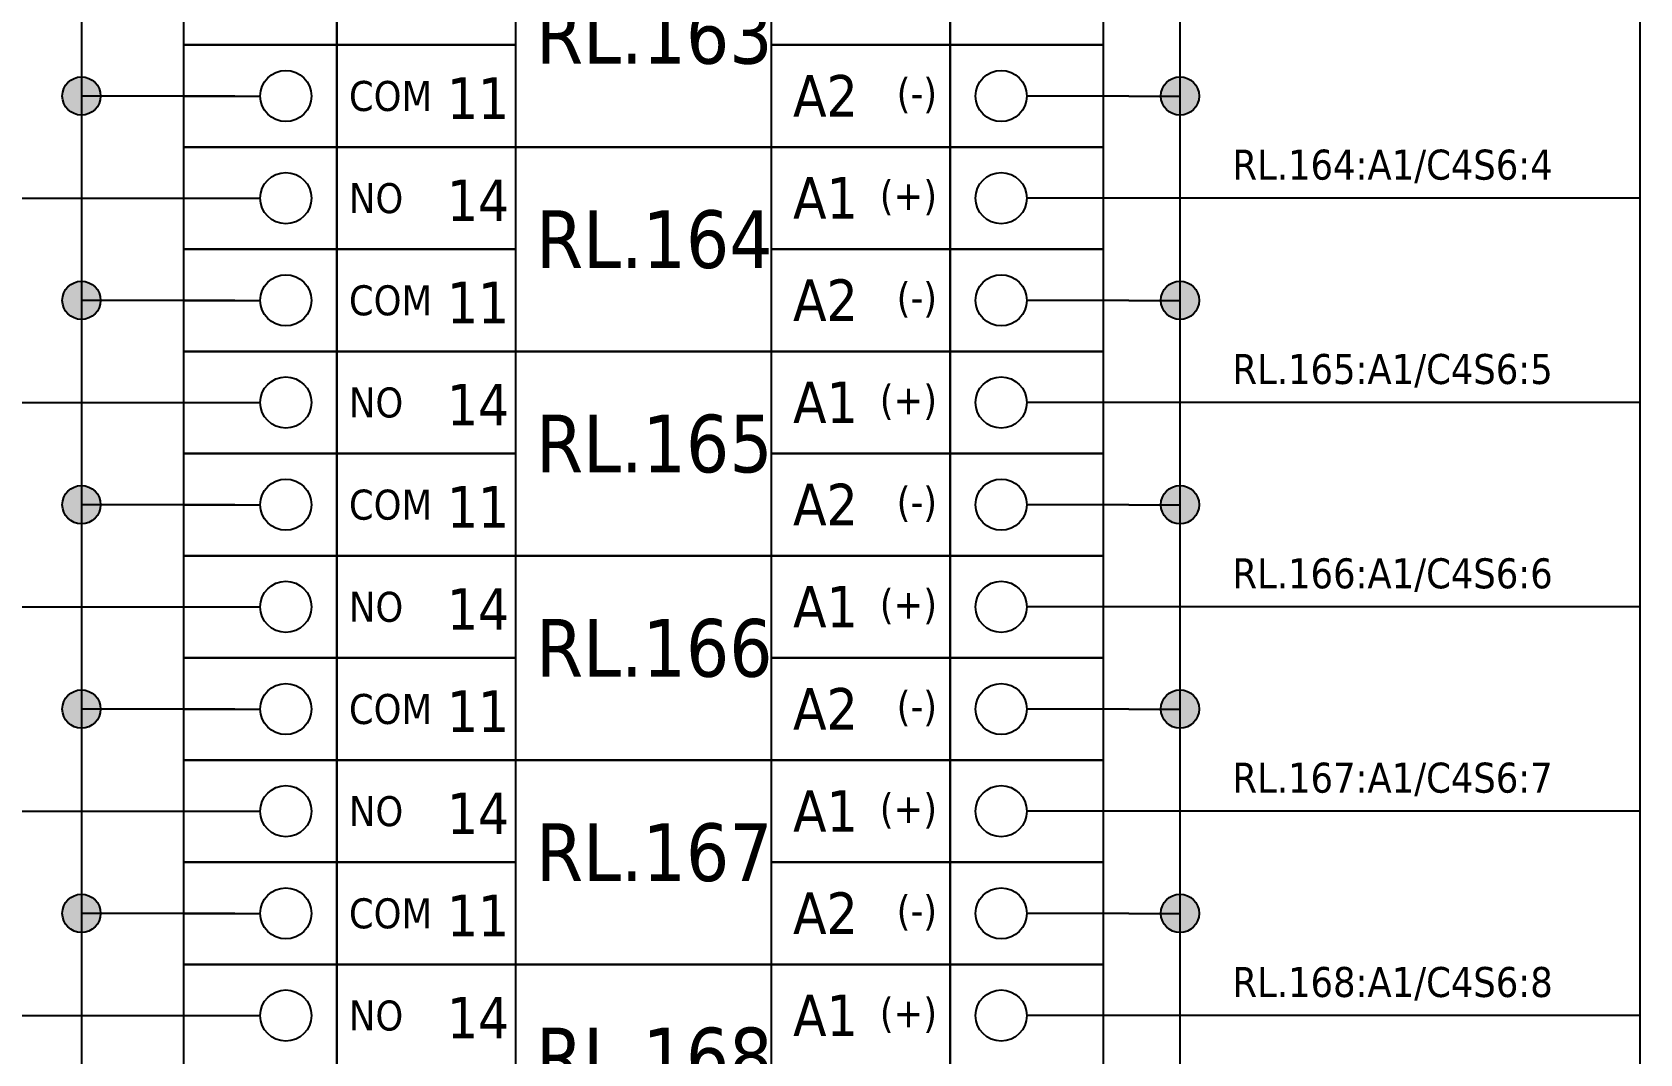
# Model space of a CAD drawing. Header units: millimetres. Extents: x 0 to 1792788, y -13 to 262234.
# Drawn here: x 236.1 to 299, y 219.5 to 259.5 of the extents above; entities that cross this region are included whole.
import ezdxf
from ezdxf.enums import TextEntityAlignment as Align

# ---------------------------------------------------------------- set-up
doc = ezdxf.new("R2010")
doc.units = ezdxf.units.MM
doc.linetypes.add('EPL_DASHDOT', pattern=[1, 0.8, -0.1, 0, -0.1])
for name, color, linetype, lineweight in [('EPLAN300', 5, 'Continuous', 25), ('EPLAN302', 5, 'Continuous', 25), ('EPLAN305', 5, 'Continuous', 25), ('EPLAN307', 134, 'EPL_DASHDOT', 25), ('EPLAN311', 7, 'Continuous', 25), ('EPLAN317', 7, 'Continuous', 25), ('EPLAN400', 5, 'Continuous', 35), ('EPLAN405', 7, 'Continuous', 25), ('EPLAN420', 7, 'Continuous', 35), ('EPLAN421', 5, 'Continuous', 35), ('EPLAN440', 73, 'Continuous', 35), ('EPLAN500', 7, 'Continuous', 35), ('EPLAN501', 7, 'Continuous', 35), ('EPLAN502', 7, 'Continuous', 35), ('EPLAN503', 7, 'Continuous', 35), ('EPLAN504', 7, 'Continuous', 35)]:
    doc.layers.add(name, color=color, linetype=linetype, lineweight=lineweight)
doc.styles.add('Tahoma', font='')
doc.styles.get('Tahoma').set_extended_font_data('Tahoma')

# ---------------------------------------------------------------- blocks, each defined once
blk = doc.blocks.new('EPLSYM_LibrarySPECIAL_Symbol17_Variant3_Placement1')
at = {"layer": 'EPLAN302', "lineweight": 25, "ltscale": 4}
blk.add_line((4, 0), (1, 0), dxfattribs=at)
blk.add_circle((0, 0), 1, dxfattribs=at)
at = {"layer": 'EPLAN420', "color": 7, "style": 'Tahoma'}
blk.add_attdef('17_20036', text='', height=1.6254, dxfattribs=at).set_placement((-1.5, -0.16254), align=Align.MIDDLE_RIGHT)
at = {"layer": 'EPLAN421', "color": 5, "style": 'Tahoma'}
blk.add_attdef('17_20039', text='', height=1.1739, dxfattribs=at).set_placement((3, 1), align=Align.BOTTOM_RIGHT)
blk = doc.blocks.new('EPLSYM_LibrarySPECIAL_Symbol17_Variant1_Placement1')
at = {"layer": 'EPLAN302', "lineweight": 25, "ltscale": 4}
blk.add_line((-4, 0), (-1, 0), dxfattribs=at)
blk.add_circle((0, 0), 1, dxfattribs=at)
at = {"layer": 'EPLAN420', "color": 7, "style": 'Tahoma'}
blk.add_attdef('17_20036', text='', height=1.6254, dxfattribs=at).set_placement((1.5, -0.16254), align=Align.MIDDLE_LEFT)
at = {"layer": 'EPLAN421', "color": 5, "style": 'Tahoma'}
blk.add_attdef('17_20039', text='', height=1.1739, dxfattribs=at).set_placement((-3, 1), align=Align.BOTTOM_LEFT)
blk = doc.blocks.new('EPLSYM_LibrarySPECIAL_Symbol2_Variant0_Placement1_2')
at = {"layer": 'EPLAN307', "lineweight": 25, "ltscale": 4}
blk.add_lwpolyline([(0, -8), (36, -8), (36, 0), (0, 0)], close=True, dxfattribs=at)
at = {"layer": 'EPLAN400', "color": 5, "style": 'Tahoma'}
blk.add_attdef('88_20010', text='', height=2.2575, dxfattribs=at).set_placement((-1.5, -0.9515), align=Align.TOP_CENTER)
at = {"layer": 'EPLAN500', "color": 7, "style": 'Tahoma'}
blk.add_attdef('88_20027', text='', height=1.6254, dxfattribs=at).set_placement((-1.5, -4.57508), align=Align.TOP_RIGHT)
at = {"layer": 'EPLAN501', "color": 7, "style": 'Tahoma'}
blk.add_attdef('88_20011', text='', height=1.6254, dxfattribs=at).set_placement((-1.5, -9.97508), align=Align.TOP_RIGHT)
at = {"layer": 'EPLAN502', "color": 7, "style": 'Tahoma'}
blk.add_attdef('88_20025', text='', height=1.6254, dxfattribs=at).set_placement((-1.5, -12.67508), align=Align.TOP_RIGHT)
at = {"layer": 'EPLAN503', "color": 7, "style": 'Tahoma'}
blk.add_attdef('88_20024', text='', height=1.6254, dxfattribs=at).set_placement((-1.5, -15.37508), align=Align.TOP_RIGHT)
at = {"layer": 'EPLAN504', "color": 7, "style": 'Tahoma'}
blk.add_attdef('88_20901[1]', text='', height=1.6254, dxfattribs=at).set_placement((-1.5, -7.27508), align=Align.TOP_RIGHT)
blk = doc.blocks.new('EPLSYM_LibrarySPECIAL_Symbol0_Variant0_Placement1_2')
at = {"layer": 'EPLAN305', "lineweight": 25, "ltscale": 4}
blk.add_lwpolyline([(0, -8), (36, -8), (36, 0), (0, 0)], close=True, dxfattribs=at)
at = {"layer": 'EPLAN400', "color": 5, "style": 'Tahoma'}
blk.add_attdef('17_20010', text='', height=2.2575, dxfattribs=at).set_placement((-1.5, -0.9515), align=Align.TOP_CENTER)
at = {"layer": 'EPLAN440', "color": 73, "style": 'Tahoma'}
blk.add_attdef('17_20300', text='', height=1.6254, dxfattribs=at).set_placement((-1.5, -4.57508), align=Align.TOP_RIGHT)
at = {"layer": 'EPLAN500', "color": 7, "style": 'Tahoma'}
blk.add_attdef('17_20027', text='', height=1.6254, dxfattribs=at).set_placement((-1.5, -7.27508), align=Align.TOP_RIGHT)
at = {"layer": 'EPLAN501', "color": 7, "style": 'Tahoma'}
blk.add_attdef('17_20011', text='', height=1.6254, dxfattribs=at).set_placement((-1.5, -12.67508), align=Align.TOP_RIGHT)
at = {"layer": 'EPLAN502', "color": 7, "style": 'Tahoma'}
blk.add_attdef('17_20025', text='', height=1.6254, dxfattribs=at).set_placement((-1.5, -15.37508), align=Align.TOP_RIGHT)
at = {"layer": 'EPLAN503', "color": 7, "style": 'Tahoma'}
blk.add_attdef('17_20024', text='', height=1.6254, dxfattribs=at).set_placement((-1.5, -18.07508), align=Align.TOP_RIGHT)
at = {"layer": 'EPLAN504', "color": 7, "style": 'Tahoma'}
blk.add_attdef('17_20901[1]', text='', height=1.6254, dxfattribs=at).set_placement((-1.5, -9.97508), align=Align.TOP_RIGHT)
blk = doc.blocks.new('EPLSYM_LibrarySPECIAL_Symbol2_Variant0_Placement1_3')
at = {"layer": 'EPLAN307', "lineweight": 25, "ltscale": 4}
blk.add_lwpolyline([(0, -8), (36, -8), (36, 0), (0, 0)], close=True, dxfattribs=at)
at = {"layer": 'EPLAN400', "color": 5, "style": 'Tahoma'}
blk.add_attdef('88_20010', text='', height=2.2575, dxfattribs=at).set_placement((-1.5, -0.9515), align=Align.TOP_CENTER)
at = {"layer": 'EPLAN500', "color": 7, "style": 'Tahoma'}
blk.add_attdef('88_20027', text='', height=1.6254, dxfattribs=at).set_placement((-1.5, -4.57508), align=Align.TOP_RIGHT)
at = {"layer": 'EPLAN501', "color": 7, "style": 'Tahoma'}
blk.add_attdef('88_20011', text='', height=1.6254, dxfattribs=at).set_placement((-1.5, -9.97508), align=Align.TOP_RIGHT)
at = {"layer": 'EPLAN502', "color": 7, "style": 'Tahoma'}
blk.add_attdef('88_20025', text='', height=1.6254, dxfattribs=at).set_placement((-1.5, -12.67508), align=Align.TOP_RIGHT)
at = {"layer": 'EPLAN503', "color": 7, "style": 'Tahoma'}
blk.add_attdef('88_20024', text='', height=1.6254, dxfattribs=at).set_placement((-1.5, -15.37508), align=Align.TOP_RIGHT)
at = {"layer": 'EPLAN504', "color": 7, "style": 'Tahoma'}
blk.add_attdef('88_20901[1]', text='', height=1.6254, dxfattribs=at).set_placement((-1.5, -7.27508), align=Align.TOP_RIGHT)
blk = doc.blocks.new('EPLSYM_LibrarySPECIAL_Symbol0_Variant0_Placement1_3')
at = {"layer": 'EPLAN305', "lineweight": 25, "ltscale": 4}
blk.add_lwpolyline([(0, -8), (36, -8), (36, 0), (0, 0)], close=True, dxfattribs=at)
at = {"layer": 'EPLAN400', "color": 5, "style": 'Tahoma'}
blk.add_attdef('17_20010', text='', height=2.2575, dxfattribs=at).set_placement((-1.5, -0.9515), align=Align.TOP_CENTER)
at = {"layer": 'EPLAN440', "color": 73, "style": 'Tahoma'}
blk.add_attdef('17_20300', text='', height=1.6254, dxfattribs=at).set_placement((-1.5, -4.57508), align=Align.TOP_RIGHT)
at = {"layer": 'EPLAN500', "color": 7, "style": 'Tahoma'}
blk.add_attdef('17_20027', text='', height=1.6254, dxfattribs=at).set_placement((-1.5, -7.27508), align=Align.TOP_RIGHT)
at = {"layer": 'EPLAN501', "color": 7, "style": 'Tahoma'}
blk.add_attdef('17_20011', text='', height=1.6254, dxfattribs=at).set_placement((-1.5, -12.67508), align=Align.TOP_RIGHT)
at = {"layer": 'EPLAN502', "color": 7, "style": 'Tahoma'}
blk.add_attdef('17_20025', text='', height=1.6254, dxfattribs=at).set_placement((-1.5, -15.37508), align=Align.TOP_RIGHT)
at = {"layer": 'EPLAN503', "color": 7, "style": 'Tahoma'}
blk.add_attdef('17_20024', text='', height=1.6254, dxfattribs=at).set_placement((-1.5, -18.07508), align=Align.TOP_RIGHT)
at = {"layer": 'EPLAN504', "color": 7, "style": 'Tahoma'}
blk.add_attdef('17_20901[1]', text='', height=1.6254, dxfattribs=at).set_placement((-1.5, -9.97508), align=Align.TOP_RIGHT)
blk = doc.blocks.new('EPLSYM_LibrarySPECIAL_Symbol2_Variant0_Placement1_4')
at = {"layer": 'EPLAN307', "lineweight": 25, "ltscale": 4}
blk.add_lwpolyline([(0, -8), (36, -8), (36, 0), (0, 0)], close=True, dxfattribs=at)
at = {"layer": 'EPLAN400', "color": 5, "style": 'Tahoma'}
blk.add_attdef('88_20010', text='', height=2.2575, dxfattribs=at).set_placement((-1.5, -0.9515), align=Align.TOP_CENTER)
at = {"layer": 'EPLAN500', "color": 7, "style": 'Tahoma'}
blk.add_attdef('88_20027', text='', height=1.6254, dxfattribs=at).set_placement((-1.5, -4.57508), align=Align.TOP_RIGHT)
at = {"layer": 'EPLAN501', "color": 7, "style": 'Tahoma'}
blk.add_attdef('88_20011', text='', height=1.6254, dxfattribs=at).set_placement((-1.5, -9.97508), align=Align.TOP_RIGHT)
at = {"layer": 'EPLAN502', "color": 7, "style": 'Tahoma'}
blk.add_attdef('88_20025', text='', height=1.6254, dxfattribs=at).set_placement((-1.5, -12.67508), align=Align.TOP_RIGHT)
at = {"layer": 'EPLAN503', "color": 7, "style": 'Tahoma'}
blk.add_attdef('88_20024', text='', height=1.6254, dxfattribs=at).set_placement((-1.5, -15.37508), align=Align.TOP_RIGHT)
at = {"layer": 'EPLAN504', "color": 7, "style": 'Tahoma'}
blk.add_attdef('88_20901[1]', text='', height=1.6254, dxfattribs=at).set_placement((-1.5, -7.27508), align=Align.TOP_RIGHT)
blk = doc.blocks.new('EPLSYM_LibrarySPECIAL_Symbol0_Variant0_Placement1_4')
at = {"layer": 'EPLAN305', "lineweight": 25, "ltscale": 4}
blk.add_lwpolyline([(0, -8), (36, -8), (36, 0), (0, 0)], close=True, dxfattribs=at)
at = {"layer": 'EPLAN400', "color": 5, "style": 'Tahoma'}
blk.add_attdef('17_20010', text='', height=2.2575, dxfattribs=at).set_placement((-1.5, -0.9515), align=Align.TOP_CENTER)
at = {"layer": 'EPLAN440', "color": 73, "style": 'Tahoma'}
blk.add_attdef('17_20300', text='', height=1.6254, dxfattribs=at).set_placement((-1.5, -4.57508), align=Align.TOP_RIGHT)
at = {"layer": 'EPLAN500', "color": 7, "style": 'Tahoma'}
blk.add_attdef('17_20027', text='', height=1.6254, dxfattribs=at).set_placement((-1.5, -7.27508), align=Align.TOP_RIGHT)
at = {"layer": 'EPLAN501', "color": 7, "style": 'Tahoma'}
blk.add_attdef('17_20011', text='', height=1.6254, dxfattribs=at).set_placement((-1.5, -12.67508), align=Align.TOP_RIGHT)
at = {"layer": 'EPLAN502', "color": 7, "style": 'Tahoma'}
blk.add_attdef('17_20025', text='', height=1.6254, dxfattribs=at).set_placement((-1.5, -15.37508), align=Align.TOP_RIGHT)
at = {"layer": 'EPLAN503', "color": 7, "style": 'Tahoma'}
blk.add_attdef('17_20024', text='', height=1.6254, dxfattribs=at).set_placement((-1.5, -18.07508), align=Align.TOP_RIGHT)
at = {"layer": 'EPLAN504', "color": 7, "style": 'Tahoma'}
blk.add_attdef('17_20901[1]', text='', height=1.6254, dxfattribs=at).set_placement((-1.5, -9.97508), align=Align.TOP_RIGHT)
blk = doc.blocks.new('EPLSYM_LibrarySPECIAL_Symbol2_Variant0_Placement1_5')
at = {"layer": 'EPLAN307', "lineweight": 25, "ltscale": 4}
blk.add_lwpolyline([(0, -8), (36, -8), (36, 0), (0, 0)], close=True, dxfattribs=at)
at = {"layer": 'EPLAN400', "color": 5, "style": 'Tahoma'}
blk.add_attdef('88_20010', text='', height=2.2575, dxfattribs=at).set_placement((-1.5, -0.9515), align=Align.TOP_CENTER)
at = {"layer": 'EPLAN500', "color": 7, "style": 'Tahoma'}
blk.add_attdef('88_20027', text='', height=1.6254, dxfattribs=at).set_placement((-1.5, -4.57508), align=Align.TOP_RIGHT)
at = {"layer": 'EPLAN501', "color": 7, "style": 'Tahoma'}
blk.add_attdef('88_20011', text='', height=1.6254, dxfattribs=at).set_placement((-1.5, -9.97508), align=Align.TOP_RIGHT)
at = {"layer": 'EPLAN502', "color": 7, "style": 'Tahoma'}
blk.add_attdef('88_20025', text='', height=1.6254, dxfattribs=at).set_placement((-1.5, -12.67508), align=Align.TOP_RIGHT)
at = {"layer": 'EPLAN503', "color": 7, "style": 'Tahoma'}
blk.add_attdef('88_20024', text='', height=1.6254, dxfattribs=at).set_placement((-1.5, -15.37508), align=Align.TOP_RIGHT)
at = {"layer": 'EPLAN504', "color": 7, "style": 'Tahoma'}
blk.add_attdef('88_20901[1]', text='', height=1.6254, dxfattribs=at).set_placement((-1.5, -7.27508), align=Align.TOP_RIGHT)
blk = doc.blocks.new('EPLSYM_LibrarySPECIAL_Symbol0_Variant0_Placement1_5')
at = {"layer": 'EPLAN305', "lineweight": 25, "ltscale": 4}
blk.add_lwpolyline([(0, -8), (36, -8), (36, 0), (0, 0)], close=True, dxfattribs=at)
at = {"layer": 'EPLAN400', "color": 5, "style": 'Tahoma'}
blk.add_attdef('17_20010', text='', height=2.2575, dxfattribs=at).set_placement((-1.5, -0.9515), align=Align.TOP_CENTER)
at = {"layer": 'EPLAN440', "color": 73, "style": 'Tahoma'}
blk.add_attdef('17_20300', text='', height=1.6254, dxfattribs=at).set_placement((-1.5, -4.57508), align=Align.TOP_RIGHT)
at = {"layer": 'EPLAN500', "color": 7, "style": 'Tahoma'}
blk.add_attdef('17_20027', text='', height=1.6254, dxfattribs=at).set_placement((-1.5, -7.27508), align=Align.TOP_RIGHT)
at = {"layer": 'EPLAN501', "color": 7, "style": 'Tahoma'}
blk.add_attdef('17_20011', text='', height=1.6254, dxfattribs=at).set_placement((-1.5, -12.67508), align=Align.TOP_RIGHT)
at = {"layer": 'EPLAN502', "color": 7, "style": 'Tahoma'}
blk.add_attdef('17_20025', text='', height=1.6254, dxfattribs=at).set_placement((-1.5, -15.37508), align=Align.TOP_RIGHT)
at = {"layer": 'EPLAN503', "color": 7, "style": 'Tahoma'}
blk.add_attdef('17_20024', text='', height=1.6254, dxfattribs=at).set_placement((-1.5, -18.07508), align=Align.TOP_RIGHT)
at = {"layer": 'EPLAN504', "color": 7, "style": 'Tahoma'}
blk.add_attdef('17_20901[1]', text='', height=1.6254, dxfattribs=at).set_placement((-1.5, -9.97508), align=Align.TOP_RIGHT)
blk = doc.blocks.new('EPLSYM_LibrarySPECIAL_Symbol2_Variant0_Placement1_6')
at = {"layer": 'EPLAN307', "lineweight": 25, "ltscale": 4}
blk.add_lwpolyline([(0, -8), (36, -8), (36, 0), (0, 0)], close=True, dxfattribs=at)
at = {"layer": 'EPLAN400', "color": 5, "style": 'Tahoma'}
blk.add_attdef('88_20010', text='', height=2.2575, dxfattribs=at).set_placement((-1.5, -0.9515), align=Align.TOP_CENTER)
at = {"layer": 'EPLAN500', "color": 7, "style": 'Tahoma'}
blk.add_attdef('88_20027', text='', height=1.6254, dxfattribs=at).set_placement((-1.5, -4.57508), align=Align.TOP_RIGHT)
at = {"layer": 'EPLAN501', "color": 7, "style": 'Tahoma'}
blk.add_attdef('88_20011', text='', height=1.6254, dxfattribs=at).set_placement((-1.5, -9.97508), align=Align.TOP_RIGHT)
at = {"layer": 'EPLAN502', "color": 7, "style": 'Tahoma'}
blk.add_attdef('88_20025', text='', height=1.6254, dxfattribs=at).set_placement((-1.5, -12.67508), align=Align.TOP_RIGHT)
at = {"layer": 'EPLAN503', "color": 7, "style": 'Tahoma'}
blk.add_attdef('88_20024', text='', height=1.6254, dxfattribs=at).set_placement((-1.5, -15.37508), align=Align.TOP_RIGHT)
at = {"layer": 'EPLAN504', "color": 7, "style": 'Tahoma'}
blk.add_attdef('88_20901[1]', text='', height=1.6254, dxfattribs=at).set_placement((-1.5, -7.27508), align=Align.TOP_RIGHT)
blk = doc.blocks.new('EPLSYM_LibrarySPECIAL_Symbol0_Variant0_Placement1_6')
at = {"layer": 'EPLAN305', "lineweight": 25, "ltscale": 4}
blk.add_lwpolyline([(0, -8), (36, -8), (36, 0), (0, 0)], close=True, dxfattribs=at)
at = {"layer": 'EPLAN400', "color": 5, "style": 'Tahoma'}
blk.add_attdef('17_20010', text='', height=2.2575, dxfattribs=at).set_placement((-1.5, -0.9515), align=Align.TOP_CENTER)
at = {"layer": 'EPLAN440', "color": 73, "style": 'Tahoma'}
blk.add_attdef('17_20300', text='', height=1.6254, dxfattribs=at).set_placement((-1.5, -4.57508), align=Align.TOP_RIGHT)
at = {"layer": 'EPLAN500', "color": 7, "style": 'Tahoma'}
blk.add_attdef('17_20027', text='', height=1.6254, dxfattribs=at).set_placement((-1.5, -7.27508), align=Align.TOP_RIGHT)
at = {"layer": 'EPLAN501', "color": 7, "style": 'Tahoma'}
blk.add_attdef('17_20011', text='', height=1.6254, dxfattribs=at).set_placement((-1.5, -12.67508), align=Align.TOP_RIGHT)
at = {"layer": 'EPLAN502', "color": 7, "style": 'Tahoma'}
blk.add_attdef('17_20025', text='', height=1.6254, dxfattribs=at).set_placement((-1.5, -15.37508), align=Align.TOP_RIGHT)
at = {"layer": 'EPLAN503', "color": 7, "style": 'Tahoma'}
blk.add_attdef('17_20024', text='', height=1.6254, dxfattribs=at).set_placement((-1.5, -18.07508), align=Align.TOP_RIGHT)
at = {"layer": 'EPLAN504', "color": 7, "style": 'Tahoma'}
blk.add_attdef('17_20901[1]', text='', height=1.6254, dxfattribs=at).set_placement((-1.5, -9.97508), align=Align.TOP_RIGHT)
blk = doc.blocks.new('EPLSYM_LibrarySPECIAL_Symbol2_Variant0_Placement1_7')
at = {"layer": 'EPLAN307', "lineweight": 25, "ltscale": 4}
blk.add_lwpolyline([(0, -8), (36, -8), (36, 0), (0, 0)], close=True, dxfattribs=at)
at = {"layer": 'EPLAN400', "color": 5, "style": 'Tahoma'}
blk.add_attdef('88_20010', text='', height=2.2575, dxfattribs=at).set_placement((-1.5, -0.9515), align=Align.TOP_CENTER)
at = {"layer": 'EPLAN500', "color": 7, "style": 'Tahoma'}
blk.add_attdef('88_20027', text='', height=1.6254, dxfattribs=at).set_placement((-1.5, -4.57508), align=Align.TOP_RIGHT)
at = {"layer": 'EPLAN501', "color": 7, "style": 'Tahoma'}
blk.add_attdef('88_20011', text='', height=1.6254, dxfattribs=at).set_placement((-1.5, -9.97508), align=Align.TOP_RIGHT)
at = {"layer": 'EPLAN502', "color": 7, "style": 'Tahoma'}
blk.add_attdef('88_20025', text='', height=1.6254, dxfattribs=at).set_placement((-1.5, -12.67508), align=Align.TOP_RIGHT)
at = {"layer": 'EPLAN503', "color": 7, "style": 'Tahoma'}
blk.add_attdef('88_20024', text='', height=1.6254, dxfattribs=at).set_placement((-1.5, -15.37508), align=Align.TOP_RIGHT)
at = {"layer": 'EPLAN504', "color": 7, "style": 'Tahoma'}
blk.add_attdef('88_20901[1]', text='', height=1.6254, dxfattribs=at).set_placement((-1.5, -7.27508), align=Align.TOP_RIGHT)
blk = doc.blocks.new('EPLSYM_LibrarySPECIAL_Symbol0_Variant0_Placement1_7')
at = {"layer": 'EPLAN305', "lineweight": 25, "ltscale": 4}
blk.add_lwpolyline([(0, -8), (36, -8), (36, 0), (0, 0)], close=True, dxfattribs=at)
at = {"layer": 'EPLAN400', "color": 5, "style": 'Tahoma'}
blk.add_attdef('17_20010', text='', height=2.2575, dxfattribs=at).set_placement((-1.5, -0.9515), align=Align.TOP_CENTER)
at = {"layer": 'EPLAN440', "color": 73, "style": 'Tahoma'}
blk.add_attdef('17_20300', text='', height=1.6254, dxfattribs=at).set_placement((-1.5, -4.57508), align=Align.TOP_RIGHT)
at = {"layer": 'EPLAN500', "color": 7, "style": 'Tahoma'}
blk.add_attdef('17_20027', text='', height=1.6254, dxfattribs=at).set_placement((-1.5, -7.27508), align=Align.TOP_RIGHT)
at = {"layer": 'EPLAN501', "color": 7, "style": 'Tahoma'}
blk.add_attdef('17_20011', text='', height=1.6254, dxfattribs=at).set_placement((-1.5, -12.67508), align=Align.TOP_RIGHT)
at = {"layer": 'EPLAN502', "color": 7, "style": 'Tahoma'}
blk.add_attdef('17_20025', text='', height=1.6254, dxfattribs=at).set_placement((-1.5, -15.37508), align=Align.TOP_RIGHT)
at = {"layer": 'EPLAN503', "color": 7, "style": 'Tahoma'}
blk.add_attdef('17_20024', text='', height=1.6254, dxfattribs=at).set_placement((-1.5, -18.07508), align=Align.TOP_RIGHT)
at = {"layer": 'EPLAN504', "color": 7, "style": 'Tahoma'}
blk.add_attdef('17_20901[1]', text='', height=1.6254, dxfattribs=at).set_placement((-1.5, -9.97508), align=Align.TOP_RIGHT)
blk = doc.blocks.new('EPLSYM_LibrarySPECIAL_Symbol308_Variant0_Placement0')
at = {"layer": 'EPLAN405', "color": 7, "style": 'Tahoma'}
for tag, p in [('17_31011', (1.5, 6.35)), ('17_31002', (1.5, 0.5))]:
    blk.add_attdef(tag, text='', height=1.174, dxfattribs=at).set_placement(p, align=Align.BOTTOM_LEFT)
for tag, p in [('17_31004', (1.5, 4.4)), ('17_31003', (1.5, 2.45))]:
    blk.add_attdef(tag, p, '', height=1.174, dxfattribs=at)

msp = doc.modelspace()

# ---------------------------------------------------------------- hatches: boundary and pattern name
at = {"layer": 'EPLAN311', "linetype": 'Continuous', "lineweight": 25, "ltscale": 4}
h = msp.add_hatch(color=7, dxfattribs=at)
edge = h.paths.add_edge_path(flags=0)
edge.add_arc((238, 257), 0.75, 0, 360)
h = msp.add_hatch(color=7, dxfattribs=at)
edge = h.paths.add_edge_path(flags=0)
edge.add_arc((281, 257), 0.75, 0, 360)
h = msp.add_hatch(color=7, dxfattribs=at)
edge = h.paths.add_edge_path(flags=0)
edge.add_arc((238, 249), 0.75, 0, 360)
h = msp.add_hatch(color=7, dxfattribs=at)
edge = h.paths.add_edge_path(flags=0)
edge.add_arc((281, 249), 0.75, 0, 360)
h = msp.add_hatch(color=7, dxfattribs=at)
edge = h.paths.add_edge_path(flags=0)
edge.add_arc((238, 241), 0.75, 0, 360)
h = msp.add_hatch(color=7, dxfattribs=at)
edge = h.paths.add_edge_path(flags=0)
edge.add_arc((281, 241), 0.75, 0, 360)
h = msp.add_hatch(color=7, dxfattribs=at)
edge = h.paths.add_edge_path(flags=0)
edge.add_arc((238, 233), 0.75, 0, 360)
h = msp.add_hatch(color=7, dxfattribs=at)
edge = h.paths.add_edge_path(flags=0)
edge.add_arc((281, 233), 0.75, 0, 360)
h = msp.add_hatch(color=7, dxfattribs=at)
edge = h.paths.add_edge_path(flags=0)
edge.add_arc((238, 225), 0.75, 0, 360)
h = msp.add_hatch(color=7, dxfattribs=at)
edge = h.paths.add_edge_path(flags=0)
edge.add_arc((281, 225), 0.75, 0, 360)

# ---------------------------------------------------------------- linework, layer by layer
at = {"layer": 'EPLAN300', "lineweight": 25, "ltscale": 4}
for points in [[(242, 259), (248, 259), (248, 263), (242, 263)], [(248, 255), (272, 255), (272, 263), (248, 263)], [(248, 259), (255, 259), (255, 263), (248, 263)], [(265, 259), (272, 259), (272, 263), (265, 263)], [(272, 259), (278, 259), (278, 263), (272, 263)], [(242, 255), (248, 255), (248, 259), (242, 259)], [(248, 255), (255, 255), (255, 259), (248, 259)], [(265, 255), (272, 255), (272, 259), (265, 259)], [(272, 255), (278, 255), (278, 259), (272, 259)], [(242, 251), (248, 251), (248, 255), (242, 255)], [(248, 247), (272, 247), (272, 255), (248, 255)], [(248, 251), (255, 251), (255, 255), (248, 255)], [(265, 251), (272, 251), (272, 255), (265, 255)], [(272, 251), (278, 251), (278, 255), (272, 255)], [(242, 247), (248, 247), (248, 251), (242, 251)], [(248, 247), (255, 247), (255, 251), (248, 251)], [(265, 247), (272, 247), (272, 251), (265, 251)], [(272, 247), (278, 247), (278, 251), (272, 251)], [(242, 243), (248, 243), (248, 247), (242, 247)], [(248, 239), (272, 239), (272, 247), (248, 247)], [(248, 243), (255, 243), (255, 247), (248, 247)], [(265, 243), (272, 243), (272, 247), (265, 247)], [(272, 243), (278, 243), (278, 247), (272, 247)], [(242, 239), (248, 239), (248, 243), (242, 243)], [(248, 239), (255, 239), (255, 243), (248, 243)], [(265, 239), (272, 239), (272, 243), (265, 243)], [(272, 239), (278, 239), (278, 243), (272, 243)], [(242, 235), (248, 235), (248, 239), (242, 239)], [(248, 231), (272, 231), (272, 239), (248, 239)], [(248, 235), (255, 235), (255, 239), (248, 239)], [(265, 235), (272, 235), (272, 239), (265, 239)], [(272, 235), (278, 235), (278, 239), (272, 239)], [(242, 231), (248, 231), (248, 235), (242, 235)], [(248, 231), (255, 231), (255, 235), (248, 235)], [(265, 231), (272, 231), (272, 235), (265, 235)], [(272, 231), (278, 231), (278, 235), (272, 235)], [(242, 227), (248, 227), (248, 231), (242, 231)], [(248, 223), (272, 223), (272, 231), (248, 231)], [(248, 227), (255, 227), (255, 231), (248, 231)], [(265, 227), (272, 227), (272, 231), (265, 231)], [(272, 227), (278, 227), (278, 231), (272, 231)], [(242, 223), (248, 223), (248, 227), (242, 227)], [(248, 223), (255, 223), (255, 227), (248, 227)], [(265, 223), (272, 223), (272, 227), (265, 227)], [(272, 223), (278, 223), (278, 227), (272, 227)], [(242, 219), (248, 219), (248, 223), (242, 223)], [(248, 215), (272, 215), (272, 223), (248, 223)], [(248, 219), (255, 219), (255, 223), (248, 223)], [(265, 219), (272, 219), (272, 223), (265, 223)], [(272, 219), (278, 219), (278, 223), (272, 223)]]:
    msp.add_lwpolyline(points, close=True, dxfattribs=at)
at = {"layer": 'EPLAN311', "ltscale": 4}
for p, q in [((238, 265), (238, 257)), ((281, 265), (281, 257)), ((238, 257), (238, 249)), ((244, 257), (240, 257)), ((279, 257), (276, 257)), ((281, 257), (281, 249)), ((299, 253), (297, 253)), ((238, 249), (238, 241)), ((244, 249), (240, 249)), ((279, 249), (276, 249)), ((281, 249), (281, 241)), ((299, 245), (297, 245)), ((238, 241), (238, 233)), ((244, 241), (240, 241)), ((279, 241), (276, 241)), ((281, 241), (281, 233)), ((299, 237), (297, 237)), ((238, 233), (238, 225)), ((244, 233), (240, 233)), ((279, 233), (276, 233)), ((281, 233), (281, 225)), ((299, 229), (297, 229)), ((238, 225), (238, 216)), ((244, 225), (240, 225)), ((279, 225), (276, 225)), ((281, 225), (281, 217)), ((299, 221), (297, 221))]:
    msp.add_line(p, q, dxfattribs=at)
at = {"layer": 'EPLAN311', "color": 7, "linetype": 'Continuous', "lineweight": 25, "ltscale": 4}
for p, q in [((238, 259), (238, 255)), ((281, 259), (281, 255)), ((240, 257), (238, 257)), ((279, 257), (281, 257)), ((238, 251), (238, 247)), ((281, 251), (281, 247)), ((240, 249), (238, 249)), ((279, 249), (281, 249)), ((238, 243), (238, 239)), ((281, 243), (281, 239)), ((240, 241), (238, 241)), ((279, 241), (281, 241)), ((238, 235), (238, 231)), ((281, 235), (281, 231)), ((240, 233), (238, 233)), ((279, 233), (281, 233)), ((238, 227), (238, 223)), ((281, 227), (281, 223)), ((240, 225), (238, 225)), ((279, 225), (281, 225))]:
    msp.add_line(p, q, dxfattribs=at)
at = {"layer": 'EPLAN311', "color": 7, "ltscale": 4}
for p, q in [((184.05, 253), (244, 253)), ((299, 253), (276, 253)), ((184.05, 245), (244, 245)), ((299, 245), (276, 245)), ((184.05, 237), (244, 237)), ((299, 237), (276, 237)), ((184.05, 229), (244, 229)), ((299, 229), (276, 229)), ((184.05, 221), (244, 221)), ((299, 221), (276, 221))]:
    msp.add_line(p, q, dxfattribs=at)
at = {"layer": 'EPLAN311', "color": 7, "linetype": 'Continuous', "lineweight": 25, "ltscale": 4}
for centre in [(238, 257), (281, 257), (238, 249), (281, 249), (238, 241), (281, 241), (238, 233), (281, 233), (238, 225), (281, 225)]:
    msp.add_circle(centre, 0.75, dxfattribs=at)
at = {"layer": 'EPLAN317', "lineweight": 25, "ltscale": 4}
for p, q in [((299, 263), (299, 259)), ((299, 261), (299, 253)), ((299, 255), (299, 251)), ((299, 253), (299, 245)), ((299, 247), (299, 243)), ((299, 245), (299, 237)), ((299, 239), (299, 235)), ((299, 237), (299, 229)), ((299, 231), (299, 227)), ((299, 229), (299, 221)), ((299, 223), (299, 219)), ((299, 221), (299, 213))]:
    msp.add_line(p, q, dxfattribs=at)

# ---------------------------------------------------------------- block references
for name, p in [('EPLSYM_LibrarySPECIAL_Symbol2_Variant0_Placement1_2', (242, 263)), ('EPLSYM_LibrarySPECIAL_Symbol2_Variant0_Placement1_3', (242, 255)), ('EPLSYM_LibrarySPECIAL_Symbol2_Variant0_Placement1_4', (242, 247)), ('EPLSYM_LibrarySPECIAL_Symbol2_Variant0_Placement1_5', (242, 239)), ('EPLSYM_LibrarySPECIAL_Symbol2_Variant0_Placement1_6', (242, 231)), ('EPLSYM_LibrarySPECIAL_Symbol2_Variant0_Placement1_7', (242, 223))]:
    msp.add_blockref(name, p)
ref = msp.add_blockref('EPLSYM_LibrarySPECIAL_Symbol0_Variant0_Placement1_2', (242, 263))
ref.add_attrib('17_20010', 'RL.163', dxfattribs={"layer": 'EPLAN400', "color": 5, "height": 2.2575, "style": 'Tahoma'}).set_placement((260.419, 260.525), align=Align.TOP_CENTER)
ref = msp.add_blockref('EPLSYM_LibrarySPECIAL_Symbol17_Variant1_Placement1', (246, 257))
ref.add_attrib('17_20039', 'COM', dxfattribs={"layer": 'EPLAN421', "color": 5, "height": 1.1739, "style": 'Tahoma'}).set_placement((248.471, 256.063), align=Align.BOTTOM_LEFT)
ref.add_attrib('17_20036', '11', dxfattribs={"layer": 'EPLAN420', "color": 7, "height": 1.6254, "style": 'Tahoma'}).set_placement((252.304, 256.915), align=Align.MIDDLE_LEFT)
ref = msp.add_blockref('EPLSYM_LibrarySPECIAL_Symbol17_Variant3_Placement1', (274, 257))
ref.add_attrib('17_20039', '(-)', dxfattribs={"layer": 'EPLAN421', "color": 5, "height": 1.1739, "style": 'Tahoma'}).set_placement((271.49, 256.182), align=Align.BOTTOM_RIGHT)
ref.add_attrib('17_20036', 'A2', dxfattribs={"layer": 'EPLAN420', "color": 7, "height": 1.6254, "style": 'Tahoma'}).set_placement((268.386, 257.01), align=Align.MIDDLE_RIGHT)
ref = msp.add_blockref('EPLSYM_LibrarySPECIAL_Symbol0_Variant0_Placement1_3', (242, 255))
ref.add_attrib('17_20010', 'RL.164', dxfattribs={"layer": 'EPLAN400', "color": 5, "height": 2.2575, "style": 'Tahoma'}).set_placement((260.419, 252.525), align=Align.TOP_CENTER)
ref = msp.add_blockref('EPLSYM_LibrarySPECIAL_Symbol308_Variant0_Placement0', (283, 253))
ref.add_attrib('17_31011', 'RL.164:A1/C4S6:4', dxfattribs={"layer": 'EPLAN405', "color": 7, "height": 1.1739, "style": 'Tahoma'}).set_placement((283.055, 253.374), align=Align.BOTTOM_LEFT)
ref = msp.add_blockref('EPLSYM_LibrarySPECIAL_Symbol17_Variant1_Placement1', (246, 253))
ref.add_attrib('17_20039', 'NO', dxfattribs={"layer": 'EPLAN421', "color": 5, "height": 1.1739, "style": 'Tahoma'}).set_placement((248.471, 252.063), align=Align.BOTTOM_LEFT)
ref.add_attrib('17_20036', '14', dxfattribs={"layer": 'EPLAN420', "color": 7, "height": 1.6254, "style": 'Tahoma'}).set_placement((252.304, 252.915), align=Align.MIDDLE_LEFT)
ref = msp.add_blockref('EPLSYM_LibrarySPECIAL_Symbol17_Variant3_Placement1', (274, 253))
ref.add_attrib('17_20039', '(+)', dxfattribs={"layer": 'EPLAN421', "color": 5, "height": 1.1739, "style": 'Tahoma'}).set_placement((271.49, 252.182), align=Align.BOTTOM_RIGHT)
ref.add_attrib('17_20036', 'A1', dxfattribs={"layer": 'EPLAN420', "color": 7, "height": 1.6254, "style": 'Tahoma'}).set_placement((268.386, 253.01), align=Align.MIDDLE_RIGHT)
ref = msp.add_blockref('EPLSYM_LibrarySPECIAL_Symbol17_Variant1_Placement1', (246, 249))
ref.add_attrib('17_20039', 'COM', dxfattribs={"layer": 'EPLAN421', "color": 5, "height": 1.1739, "style": 'Tahoma'}).set_placement((248.471, 248.063), align=Align.BOTTOM_LEFT)
ref.add_attrib('17_20036', '11', dxfattribs={"layer": 'EPLAN420', "color": 7, "height": 1.6254, "style": 'Tahoma'}).set_placement((252.304, 248.915), align=Align.MIDDLE_LEFT)
ref = msp.add_blockref('EPLSYM_LibrarySPECIAL_Symbol17_Variant3_Placement1', (274, 249))
ref.add_attrib('17_20039', '(-)', dxfattribs={"layer": 'EPLAN421', "color": 5, "height": 1.1739, "style": 'Tahoma'}).set_placement((271.49, 248.182), align=Align.BOTTOM_RIGHT)
ref.add_attrib('17_20036', 'A2', dxfattribs={"layer": 'EPLAN420', "color": 7, "height": 1.6254, "style": 'Tahoma'}).set_placement((268.386, 249.01), align=Align.MIDDLE_RIGHT)
ref = msp.add_blockref('EPLSYM_LibrarySPECIAL_Symbol0_Variant0_Placement1_4', (242, 247))
ref.add_attrib('17_20010', 'RL.165', dxfattribs={"layer": 'EPLAN400', "color": 5, "height": 2.2575, "style": 'Tahoma'}).set_placement((260.419, 244.525), align=Align.TOP_CENTER)
ref = msp.add_blockref('EPLSYM_LibrarySPECIAL_Symbol308_Variant0_Placement0', (283, 245))
ref.add_attrib('17_31011', 'RL.165:A1/C4S6:5', dxfattribs={"layer": 'EPLAN405', "color": 7, "height": 1.1739, "style": 'Tahoma'}).set_placement((283.055, 245.374), align=Align.BOTTOM_LEFT)
ref = msp.add_blockref('EPLSYM_LibrarySPECIAL_Symbol17_Variant1_Placement1', (246, 245))
ref.add_attrib('17_20039', 'NO', dxfattribs={"layer": 'EPLAN421', "color": 5, "height": 1.1739, "style": 'Tahoma'}).set_placement((248.471, 244.063), align=Align.BOTTOM_LEFT)
ref.add_attrib('17_20036', '14', dxfattribs={"layer": 'EPLAN420', "color": 7, "height": 1.6254, "style": 'Tahoma'}).set_placement((252.304, 244.915), align=Align.MIDDLE_LEFT)
ref = msp.add_blockref('EPLSYM_LibrarySPECIAL_Symbol17_Variant3_Placement1', (274, 245))
ref.add_attrib('17_20039', '(+)', dxfattribs={"layer": 'EPLAN421', "color": 5, "height": 1.1739, "style": 'Tahoma'}).set_placement((271.49, 244.182), align=Align.BOTTOM_RIGHT)
ref.add_attrib('17_20036', 'A1', dxfattribs={"layer": 'EPLAN420', "color": 7, "height": 1.6254, "style": 'Tahoma'}).set_placement((268.386, 245.01), align=Align.MIDDLE_RIGHT)
ref = msp.add_blockref('EPLSYM_LibrarySPECIAL_Symbol17_Variant1_Placement1', (246, 241))
ref.add_attrib('17_20039', 'COM', dxfattribs={"layer": 'EPLAN421', "color": 5, "height": 1.1739, "style": 'Tahoma'}).set_placement((248.471, 240.063), align=Align.BOTTOM_LEFT)
ref.add_attrib('17_20036', '11', dxfattribs={"layer": 'EPLAN420', "color": 7, "height": 1.6254, "style": 'Tahoma'}).set_placement((252.304, 240.915), align=Align.MIDDLE_LEFT)
ref = msp.add_blockref('EPLSYM_LibrarySPECIAL_Symbol17_Variant3_Placement1', (274, 241))
ref.add_attrib('17_20039', '(-)', dxfattribs={"layer": 'EPLAN421', "color": 5, "height": 1.1739, "style": 'Tahoma'}).set_placement((271.49, 240.182), align=Align.BOTTOM_RIGHT)
ref.add_attrib('17_20036', 'A2', dxfattribs={"layer": 'EPLAN420', "color": 7, "height": 1.6254, "style": 'Tahoma'}).set_placement((268.386, 241.01), align=Align.MIDDLE_RIGHT)
ref = msp.add_blockref('EPLSYM_LibrarySPECIAL_Symbol0_Variant0_Placement1_5', (242, 239))
ref.add_attrib('17_20010', 'RL.166', dxfattribs={"layer": 'EPLAN400', "color": 5, "height": 2.2575, "style": 'Tahoma'}).set_placement((260.419, 236.525), align=Align.TOP_CENTER)
ref = msp.add_blockref('EPLSYM_LibrarySPECIAL_Symbol308_Variant0_Placement0', (283, 237))
ref.add_attrib('17_31011', 'RL.166:A1/C4S6:6', dxfattribs={"layer": 'EPLAN405', "color": 7, "height": 1.1739, "style": 'Tahoma'}).set_placement((283.055, 237.374), align=Align.BOTTOM_LEFT)
ref = msp.add_blockref('EPLSYM_LibrarySPECIAL_Symbol17_Variant1_Placement1', (246, 237))
ref.add_attrib('17_20039', 'NO', dxfattribs={"layer": 'EPLAN421', "color": 5, "height": 1.1739, "style": 'Tahoma'}).set_placement((248.471, 236.063), align=Align.BOTTOM_LEFT)
ref.add_attrib('17_20036', '14', dxfattribs={"layer": 'EPLAN420', "color": 7, "height": 1.6254, "style": 'Tahoma'}).set_placement((252.304, 236.915), align=Align.MIDDLE_LEFT)
ref = msp.add_blockref('EPLSYM_LibrarySPECIAL_Symbol17_Variant3_Placement1', (274, 237))
ref.add_attrib('17_20039', '(+)', dxfattribs={"layer": 'EPLAN421', "color": 5, "height": 1.1739, "style": 'Tahoma'}).set_placement((271.49, 236.182), align=Align.BOTTOM_RIGHT)
ref.add_attrib('17_20036', 'A1', dxfattribs={"layer": 'EPLAN420', "color": 7, "height": 1.6254, "style": 'Tahoma'}).set_placement((268.386, 237.01), align=Align.MIDDLE_RIGHT)
ref = msp.add_blockref('EPLSYM_LibrarySPECIAL_Symbol17_Variant1_Placement1', (246, 233))
ref.add_attrib('17_20039', 'COM', dxfattribs={"layer": 'EPLAN421', "color": 5, "height": 1.1739, "style": 'Tahoma'}).set_placement((248.471, 232.063), align=Align.BOTTOM_LEFT)
ref.add_attrib('17_20036', '11', dxfattribs={"layer": 'EPLAN420', "color": 7, "height": 1.6254, "style": 'Tahoma'}).set_placement((252.304, 232.915), align=Align.MIDDLE_LEFT)
ref = msp.add_blockref('EPLSYM_LibrarySPECIAL_Symbol17_Variant3_Placement1', (274, 233))
ref.add_attrib('17_20039', '(-)', dxfattribs={"layer": 'EPLAN421', "color": 5, "height": 1.1739, "style": 'Tahoma'}).set_placement((271.49, 232.182), align=Align.BOTTOM_RIGHT)
ref.add_attrib('17_20036', 'A2', dxfattribs={"layer": 'EPLAN420', "color": 7, "height": 1.6254, "style": 'Tahoma'}).set_placement((268.386, 233.01), align=Align.MIDDLE_RIGHT)
ref = msp.add_blockref('EPLSYM_LibrarySPECIAL_Symbol0_Variant0_Placement1_6', (242, 231))
ref.add_attrib('17_20010', 'RL.167', dxfattribs={"layer": 'EPLAN400', "color": 5, "height": 2.2575, "style": 'Tahoma'}).set_placement((260.419, 228.525), align=Align.TOP_CENTER)
ref = msp.add_blockref('EPLSYM_LibrarySPECIAL_Symbol308_Variant0_Placement0', (283, 229))
ref.add_attrib('17_31011', 'RL.167:A1/C4S6:7', dxfattribs={"layer": 'EPLAN405', "color": 7, "height": 1.1739, "style": 'Tahoma'}).set_placement((283.055, 229.374), align=Align.BOTTOM_LEFT)
ref = msp.add_blockref('EPLSYM_LibrarySPECIAL_Symbol17_Variant1_Placement1', (246, 229))
ref.add_attrib('17_20039', 'NO', dxfattribs={"layer": 'EPLAN421', "color": 5, "height": 1.1739, "style": 'Tahoma'}).set_placement((248.471, 228.063), align=Align.BOTTOM_LEFT)
ref.add_attrib('17_20036', '14', dxfattribs={"layer": 'EPLAN420', "color": 7, "height": 1.6254, "style": 'Tahoma'}).set_placement((252.304, 228.915), align=Align.MIDDLE_LEFT)
ref = msp.add_blockref('EPLSYM_LibrarySPECIAL_Symbol17_Variant3_Placement1', (274, 229))
ref.add_attrib('17_20039', '(+)', dxfattribs={"layer": 'EPLAN421', "color": 5, "height": 1.1739, "style": 'Tahoma'}).set_placement((271.49, 228.182), align=Align.BOTTOM_RIGHT)
ref.add_attrib('17_20036', 'A1', dxfattribs={"layer": 'EPLAN420', "color": 7, "height": 1.6254, "style": 'Tahoma'}).set_placement((268.386, 229.01), align=Align.MIDDLE_RIGHT)
ref = msp.add_blockref('EPLSYM_LibrarySPECIAL_Symbol17_Variant1_Placement1', (246, 225))
ref.add_attrib('17_20039', 'COM', dxfattribs={"layer": 'EPLAN421', "color": 5, "height": 1.1739, "style": 'Tahoma'}).set_placement((248.471, 224.063), align=Align.BOTTOM_LEFT)
ref.add_attrib('17_20036', '11', dxfattribs={"layer": 'EPLAN420', "color": 7, "height": 1.6254, "style": 'Tahoma'}).set_placement((252.304, 224.915), align=Align.MIDDLE_LEFT)
ref = msp.add_blockref('EPLSYM_LibrarySPECIAL_Symbol17_Variant3_Placement1', (274, 225))
ref.add_attrib('17_20039', '(-)', dxfattribs={"layer": 'EPLAN421', "color": 5, "height": 1.1739, "style": 'Tahoma'}).set_placement((271.49, 224.182), align=Align.BOTTOM_RIGHT)
ref.add_attrib('17_20036', 'A2', dxfattribs={"layer": 'EPLAN420', "color": 7, "height": 1.6254, "style": 'Tahoma'}).set_placement((268.386, 225.01), align=Align.MIDDLE_RIGHT)
ref = msp.add_blockref('EPLSYM_LibrarySPECIAL_Symbol0_Variant0_Placement1_7', (242, 223))
ref.add_attrib('17_20010', 'RL.168', dxfattribs={"layer": 'EPLAN400', "color": 5, "height": 2.2575, "style": 'Tahoma'}).set_placement((260.419, 220.525), align=Align.TOP_CENTER)
ref = msp.add_blockref('EPLSYM_LibrarySPECIAL_Symbol308_Variant0_Placement0', (283, 221))
ref.add_attrib('17_31011', 'RL.168:A1/C4S6:8', dxfattribs={"layer": 'EPLAN405', "color": 7, "height": 1.1739, "style": 'Tahoma'}).set_placement((283.055, 221.374), align=Align.BOTTOM_LEFT)
ref = msp.add_blockref('EPLSYM_LibrarySPECIAL_Symbol17_Variant1_Placement1', (246, 221))
ref.add_attrib('17_20039', 'NO', dxfattribs={"layer": 'EPLAN421', "color": 5, "height": 1.1739, "style": 'Tahoma'}).set_placement((248.471, 220.063), align=Align.BOTTOM_LEFT)
ref.add_attrib('17_20036', '14', dxfattribs={"layer": 'EPLAN420', "color": 7, "height": 1.6254, "style": 'Tahoma'}).set_placement((252.304, 220.915), align=Align.MIDDLE_LEFT)
ref = msp.add_blockref('EPLSYM_LibrarySPECIAL_Symbol17_Variant3_Placement1', (274, 221))
ref.add_attrib('17_20039', '(+)', dxfattribs={"layer": 'EPLAN421', "color": 5, "height": 1.1739, "style": 'Tahoma'}).set_placement((271.49, 220.182), align=Align.BOTTOM_RIGHT)
ref.add_attrib('17_20036', 'A1', dxfattribs={"layer": 'EPLAN420', "color": 7, "height": 1.6254, "style": 'Tahoma'}).set_placement((268.386, 221.01), align=Align.MIDDLE_RIGHT)

doc.saveas('drawing.dxf')
